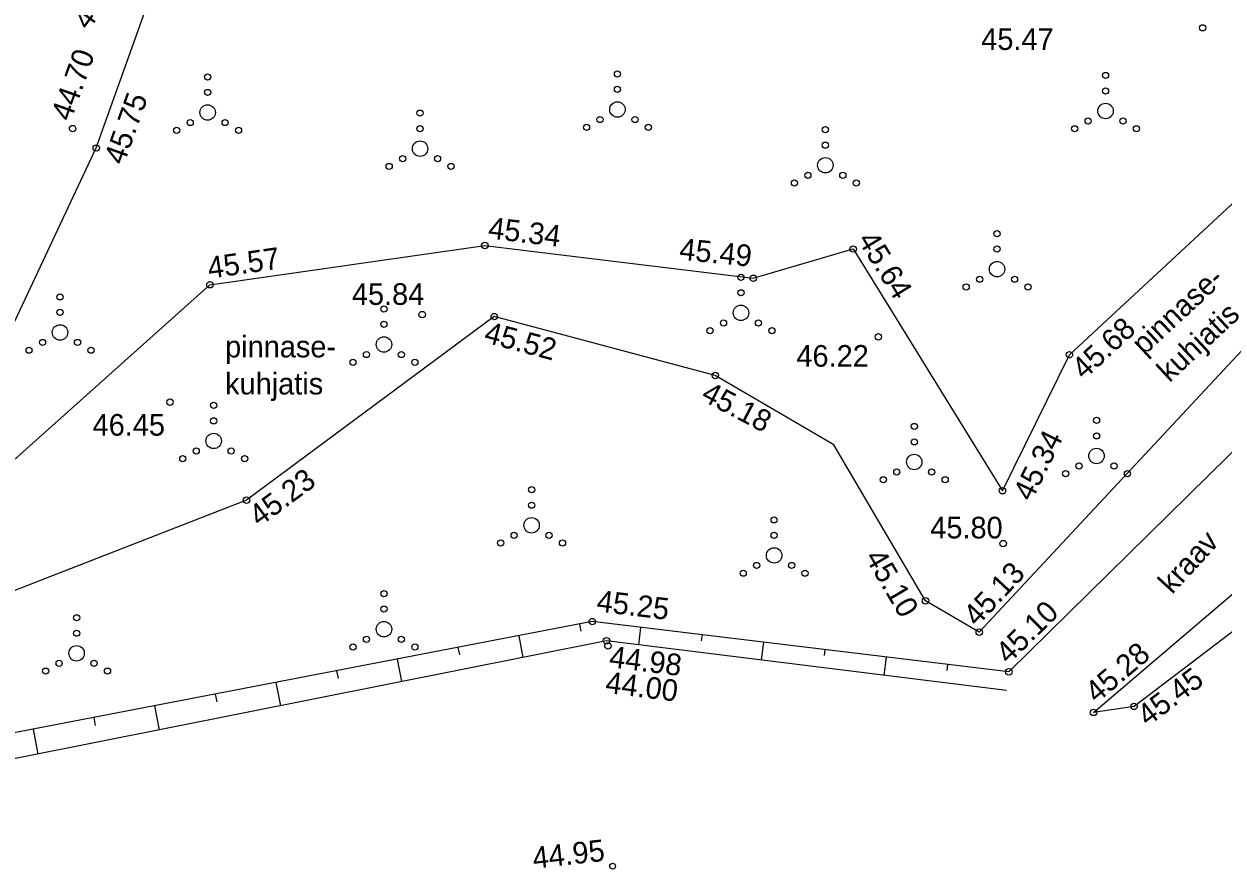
# Model space of a CAD drawing. Extents: x 634183 to 657565, y 6456707 to 6475529.
# Drawn here: x 636373.2 to 636412, y 6460257.21 to 6460284.52 of the extents above; entities that cross this region are included whole.
import ezdxf

# ---------------------------------------------------------------- set-up
doc = ezdxf.new("R2010")
doc.units = 0
for name, color, linetype in [('HALJASTUS', 7, 'Continuous'), ('KORGUS', 7, 'Continuous'), ('RELJEEF', 7, 'Continuous'), ('VEEKOGU', 7, 'Continuous')]:
    doc.layers.add(name, color=color, linetype=linetype)

msp = doc.modelspace()

# ---------------------------------------------------------------- linework, layer by layer
at = {"layer": 'HALJASTUS'}
msp.add_lwpolyline([(636416.191, 6460282.506), (636418.759, 6460282.445), (636418.138, 6460279.881), (636404.112, 6460264.839), (636402.376, 6460265.854), (636399.402, 6460270.901), (636395.573, 6460273.142), (636388.422, 6460275.048), (636380.403, 6460269.112), (636370.765, 6460265.358), (636369.286, 6460267.202), (636379.222, 6460276.08), (636388.117, 6460277.348), (636396.802, 6460276.29), (636400.034, 6460277.237), (636404.861, 6460269.415), (636407.028, 6460273.817), (636416.307, 6460282.42)], dxfattribs=at)
for centre, radius in [((636411.342, 6460284.393), 0.1), ((636379.147, 6460282.803), 0.1), ((636392.406, 6460282.901), 0.1), ((636408.199, 6460282.852), 0.1), ((636392.406, 6460282.401), 0.1), ((636379.147, 6460282.303), 0.1), ((636408.199, 6460282.352), 0.1), ((636379.147, 6460281.653), 0.25), ((636386.02, 6460281.633), 0.1), ((636392.406, 6460281.751), 0.25), ((636408.199, 6460281.702), 0.25), ((636378.582, 6460281.328), 0.1), ((636379.712, 6460281.328), 0.1), ((636391.841, 6460281.426), 0.1), ((636392.971, 6460281.426), 0.1), ((636407.634, 6460281.377), 0.1), ((636408.764, 6460281.377), 0.1), ((636378.147, 6460281.078), 0.1), ((636380.147, 6460281.078), 0.1), ((636386.02, 6460281.133), 0.1), ((636391.406, 6460281.176), 0.1), ((636393.406, 6460281.176), 0.1), ((636399.133, 6460281.097), 0.1), ((636407.199, 6460281.127), 0.1), ((636409.199, 6460281.127), 0.1), ((636386.02, 6460280.483), 0.25), ((636399.133, 6460280.597), 0.1), ((636385.455, 6460280.158), 0.1), ((636386.585, 6460280.158), 0.1), ((636399.133, 6460279.947), 0.25), ((636385.02, 6460279.908), 0.1), ((636387.02, 6460279.908), 0.1), ((636398.133, 6460279.372), 0.1), ((636398.568, 6460279.622), 0.1), ((636399.698, 6460279.622), 0.1), ((636400.133, 6460279.372), 0.1), ((636404.689, 6460277.734), 0.1), ((636404.689, 6460277.234), 0.1), ((636404.689, 6460276.584), 0.25), ((636396.403, 6460276.32), 0.1), ((636404.124, 6460276.259), 0.1), ((636405.254, 6460276.259), 0.1), ((636396.403, 6460275.82), 0.1), ((636403.689, 6460276.009), 0.1), ((636405.689, 6460276.009), 0.1), ((636374.371, 6460275.687), 0.1), ((636374.371, 6460275.187), 0.1), ((636384.851, 6460275.297), 0.1), ((636396.403, 6460275.17), 0.25), ((636374.371, 6460274.537), 0.25), ((636384.851, 6460274.797), 0.1), ((636395.838, 6460274.845), 0.1), ((636396.968, 6460274.845), 0.1), ((636373.806, 6460274.212), 0.1), ((636374.936, 6460274.212), 0.1), ((636384.851, 6460274.147), 0.25), ((636395.403, 6460274.595), 0.1), ((636397.403, 6460274.595), 0.1), ((636373.371, 6460273.962), 0.1), ((636375.371, 6460273.962), 0.1), ((636383.851, 6460273.572), 0.1), ((636384.286, 6460273.822), 0.1), ((636385.416, 6460273.822), 0.1), ((636385.851, 6460273.572), 0.1), ((636379.342, 6460272.177), 0.1), ((636379.342, 6460271.677), 0.1), ((636407.907, 6460271.69), 0.1), ((636379.342, 6460271.027), 0.25), ((636402.009, 6460271.495), 0.1), ((636407.907, 6460271.19), 0.1), ((636402.009, 6460270.995), 0.1), ((636378.342, 6460270.452), 0.1), ((636378.777, 6460270.702), 0.1), ((636379.907, 6460270.702), 0.1), ((636380.342, 6460270.452), 0.1), ((636402.009, 6460270.345), 0.25), ((636407.907, 6460270.54), 0.25), ((636401.444, 6460270.02), 0.1), ((636402.574, 6460270.02), 0.1), ((636406.907, 6460269.965), 0.1), ((636407.342, 6460270.215), 0.1), ((636408.472, 6460270.215), 0.1), ((636408.907, 6460269.965), 0.1), ((636401.009, 6460269.77), 0.1), ((636403.009, 6460269.77), 0.1), ((636389.628, 6460269.447), 0.1), ((636389.628, 6460268.947), 0.1), ((636389.628, 6460268.297), 0.25), ((636397.475, 6460268.472), 0.1), ((636388.628, 6460267.722), 0.1), ((636389.063, 6460267.972), 0.1), ((636390.193, 6460267.972), 0.1), ((636390.628, 6460267.722), 0.1), ((636397.475, 6460267.972), 0.1), ((636397.475, 6460267.322), 0.25), ((636396.91, 6460266.997), 0.1), ((636398.04, 6460266.997), 0.1), ((636396.475, 6460266.747), 0.1), ((636398.475, 6460266.747), 0.1), ((636384.851, 6460266.084), 0.1), ((636374.907, 6460265.304), 0.1), ((636384.851, 6460265.584), 0.1), ((636384.851, 6460264.934), 0.25), ((636374.907, 6460264.804), 0.1), ((636384.286, 6460264.609), 0.1), ((636385.416, 6460264.609), 0.1), ((636374.907, 6460264.154), 0.25), ((636383.851, 6460264.359), 0.1), ((636385.851, 6460264.359), 0.1), ((636374.342, 6460263.829), 0.1), ((636375.472, 6460263.829), 0.1), ((636373.907, 6460263.579), 0.1), ((636375.907, 6460263.579), 0.1)]:
    msp.add_circle(centre, radius, dxfattribs=at)
at = {"layer": 'KORGUS'}
for centre, radius in [((636374.779, 6460281.132), 0.105), ((636375.544, 6460280.505), 0.105), ((636388.117, 6460277.348), 0.105), ((636400.034, 6460277.237), 0.105), ((636396.802, 6460276.29), 0.105), ((636379.222, 6460276.08), 0.105), ((636386.089, 6460275.114), 0.105), ((636388.422, 6460275.048), 0.105), ((636400.847, 6460274.397), 0.105), ((636407.028, 6460273.817), 0.105), ((636395.573, 6460273.142), 0.105), ((636377.929, 6460272.281), 0.105), ((636404.861, 6460269.415), 0.105), ((636380.403, 6460269.112), 0.105), ((636404.887, 6460267.704), 0.105), ((636402.376, 6460265.854), 0.105), ((636391.593, 6460265.179), 0.105), ((636392.053, 6460264.562), 0.105), ((636404.112, 6460264.839), 0.105), ((636392.1, 6460264.393), 0.105), ((636405.07, 6460263.555), 0.105), ((636407.811, 6460262.242), 0.105), ((636409.12, 6460262.438), 0.105), ((636392.25, 6460257.265), 0.0938)]:
    msp.add_circle(centre, radius, dxfattribs=at)
at = {"layer": 'RELJEEF'}
for p, q in [((636391.175, 6460265.099), (636391.219, 6460264.87)), ((636389.211, 6460264.722), (636389.345, 6460264.022)), ((636393.156, 6460264.991), (636393.089, 6460264.433)), ((636395.142, 6460264.751), (636395.119, 6460264.563)), ((636387.247, 6460264.344), (636387.293, 6460264.107)), ((636397.127, 6460264.512), (636397.058, 6460263.938)), ((636399.113, 6460264.273), (636399.09, 6460264.079)), ((636385.283, 6460263.967), (636385.422, 6460263.24)), ((636401.099, 6460264.034), (636401.028, 6460263.443)), ((636383.319, 6460263.59), (636383.366, 6460263.343)), ((636403.084, 6460263.794), (636403.06, 6460263.595)), ((636405.07, 6460263.555), (636405.07, 6460263.555)), ((636381.355, 6460263.213), (636381.5, 6460262.458)), ((636379.39, 6460262.836), (636379.44, 6460262.579)), ((636377.426, 6460262.458), (636377.577, 6460261.675)), ((636375.462, 6460262.081), (636375.513, 6460261.816)), ((636373.498, 6460261.704), (636373.654, 6460260.893))]:
    msp.add_line(p, q, dxfattribs=at)
at = {"layer": 'VEEKOGU'}
for points in [[(636367.043, 6460261.409), (636369.286, 6460267.202), (636375.544, 6460280.505), (636378.586, 6460289.023), (636383.16, 6460289.76), (636399.532, 6460290.011)], [(636417.19, 6460264.263), (636424.704, 6460274.333), (636425.598, 6460276.898), (636424.945, 6460278.177), (636423.839, 6460278.058), (636422.234, 6460276.315), (636414.57, 6460266.577), (636409.12, 6460262.438), (636407.811, 6460262.242), (636413.943, 6460267.474), (636420.159, 6460274.055), (636420.766, 6460276.503), (636417.339, 6460275.623), (636405.07, 6460263.555)], [(636405.07, 6460263.555), (636391.593, 6460265.179), (636370.744, 6460261.175), (636367.043, 6460261.409)], [(636404.994, 6460262.949), (636392.053, 6460264.562), (636370.749, 6460260.314), (636366.948, 6460260.85)]]:
    msp.add_lwpolyline(points, dxfattribs=at)

# ---------------------------------------------------------------- texts
at = {"layer": 'HALJASTUS'}
for s, p in [('pinnase-', (636409.447, 6460273.774)), ('kuhjatis', (636410.263, 6460272.895))]:
    msp.add_text(s, height=0.7, rotation=42.8623, dxfattribs=at).set_placement(p)
for s, p in [('pinnase-', (636379.712, 6460273.729)), ('kuhjatis', (636379.712, 6460272.529))]:
    msp.add_text(s, height=0.7, dxfattribs=at).set_placement(p)
at = {"layer": 'KORGUS'}
for s, rotation, p in [('45.01', 53.7997, (636375.285, 6460284.284)), ('44.70', 70.347, (636374.718, 6460281.337)), ('45.75', 70.347, (636376.433, 6460279.927)), ('45.34', 353.0545, (636388.199, 6460277.584)), ('45.49', 354.2431, (636394.386, 6460276.896)), ('45.64', 301.679, (636400.158, 6460277.539)), ('45.57', 8.113, (636379.196, 6460276.276)), ('45.52', 345.0756, (636388.054, 6460274.228)), ('45.68', 42.8361, (636407.504, 6460272.982)), ('45.18', 332.4075, (636395.072, 6460272.364)), ('45.34', 63.7901, (636405.802, 6460269.035)), ('45.23', 36.5104, (636380.819, 6460268.228)), ('45.10', 300.5092, (636400.395, 6460267.265)), ('45.13', 47.0018, (636404.04, 6460264.99)), ('45.25', 353.1289, (636391.708, 6460265.514)), ('45.10', 44.5268, (636405.06, 6460263.778)), ('44.98', 352.8955, (636392.113, 6460263.708)), ('45.28', 40.4718, (636407.911, 6460262.515)), ('44.00', 352.8955, (636391.991, 6460262.877)), ('45.45', 37.2148, (636409.564, 6460261.768)), ('44.95', 6.426, (636389.698, 6460257.182))]:
    msp.add_text(s, height=0.7, rotation=rotation, dxfattribs=at).set_placement(p)
for s, p in [('45.47', (636404.177, 6460283.678)), ('45.84', (636383.814, 6460275.428)), ('46.22', (636398.196, 6460273.428)), ('46.45', (636375.424, 6460271.197)), ('45.80', (636402.528, 6460267.872))]:
    msp.add_text(s, height=0.7, dxfattribs=at).set_placement(p)
at = {"layer": 'VEEKOGU'}
msp.add_text('kraav', height=0.7, rotation=47.3834, dxfattribs=at).set_placement((636410.352, 6460266.039))

doc.saveas('drawing.dxf')
